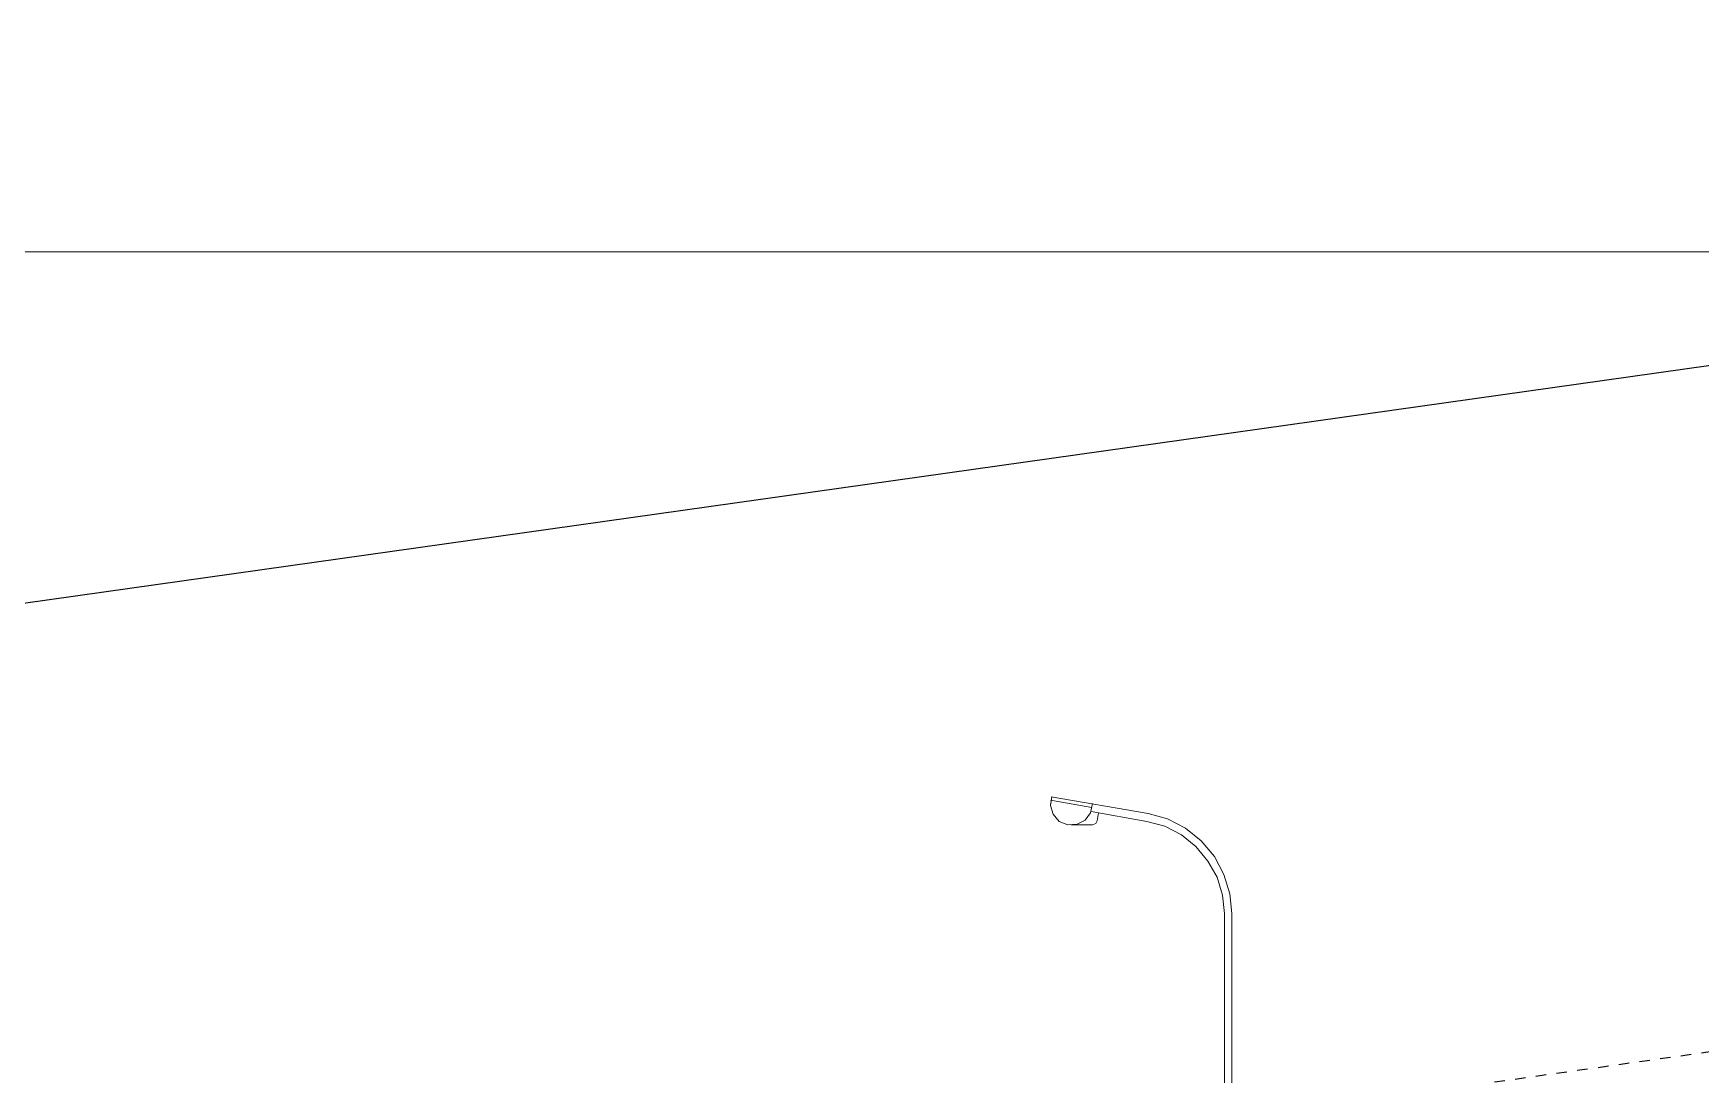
# Model space of a CAD drawing. Header units: millimetres. Extents: x 583747 to 596192, y 2304962 to 2309584.
# Drawn here: x 595612 to 595627.94, y 2307054.67 to 2307064.63 of the extents above; entities that cross this region are included whole.
import ezdxf
from ezdxf.xclip import XClip

# ---------------------------------------------------------------- set-up
doc = ezdxf.new("R2010")
doc.units = ezdxf.units.MM
doc.linetypes.add('DASHDOT', pattern=[1, 0.5, -0.25, 0, -0.25])
doc.layers.add('A-PLOT LINE', color=6, linetype='DASHDOT')
doc.layers.add('AFP-KERB-LINE', color=2, linetype='Continuous')
doc.layers.add('KT-DV', color=7, linetype='Continuous', lineweight=0)
doc.layers.add('xref.Luoi tang 1$0$KT-Kich thuoc', color=159, linetype='Continuous', lineweight=18)
doc.layers.add('PDF_Geometry', color=7, linetype='Continuous', true_color=0xeeefee)

# ---------------------------------------------------------------- blocks, each defined once
blk = doc.blocks.new('DEN')
at = {"layer": 'PDF_Geometry', "color": 7, "lineweight": 18}
for points in [[(595600.104, 2307057.328), (595600.091, 2307057.246), (595600.116, 2307057.163), (595600.174, 2307057.093), (595600.256, 2307057.062), (595600.345, 2307057.068), (595600.421, 2307057.106), (595600.472, 2307057.176), (595600.491, 2307057.265)], [(595600.091, 2307057.296), (595600.485, 2307057.227)], [(595601.824, 2307054.262), (595601.824, 2307056.211), (595601.805, 2307056.401), (595601.748, 2307056.585), (595601.659, 2307056.757), (595601.532, 2307056.909), (595601.38, 2307057.03), (595601.208, 2307057.119), (595601.024, 2307057.17), (595600.097, 2307057.328)], [(595600.085, 2307057.258), (595600.091, 2307057.258)], [(595600.288, 2307057.062), (595600.491, 2307057.062), (595600.523, 2307057.074), (595600.535, 2307057.1), (595600.548, 2307057.176)], [(595601.755, 2307054.262), (595601.755, 2307056.211), (595601.735, 2307056.389), (595601.685, 2307056.56), (595601.596, 2307056.712), (595601.481, 2307056.852), (595601.342, 2307056.966), (595601.183, 2307057.049), (595601.012, 2307057.093), (595600.478, 2307057.189)], [(595601.742, 2307050.833), (595601.742, 2307054.262), (595601.837, 2307054.262), (595601.837, 2307050.833)], [(595601.716, 2307046.935), (595601.716, 2307050.833), (595601.862, 2307050.833), (595601.862, 2307046.935)]]:
    blk.add_lwpolyline(points, dxfattribs=at)
blk = doc.blocks.new('road')
at = {"layer": 'AFP-KERB-LINE'}
blk.add_line((3544981, 1018295), (3688895, 1094919), dxfattribs=at)
blk = doc.blocks.new('PLOT')
at = {"layer": 'A-PLOT LINE', "color": 251}
blk.add_line((3542670, 1009700), (3692874, 1089673), dxfattribs=at)
blk = doc.blocks.new('DV')
ref = blk.add_blockref('PLOT', (-3147123, 179596, 0), dxfattribs=dict(rotation=340.0000000045929))
XClip(ref).set_block_clipping_path([(3437700.5976729654, 868981.9081885163), (3912891.8375199828, 1041937.3750337446), (3715693.8178756535, 1583734.481302836), (3240502.5780286361, 1410779.0144576086)])
at = {"layer": 'AFP-KERB-LINE'}
ref = blk.add_blockref('road', (-3147123, 179596, 0), dxfattribs=dict(at, rotation=340.0000000045929))
XClip(ref).set_block_clipping_path([(3424978.7776903473, 904726.3076186823), (3853099.8617473282, 1060549.6388383387), (3670662.8681027722, 1561791.1594749615), (3242541.7840457913, 1405967.828255306)])

msp = doc.modelspace()

# ---------------------------------------------------------------- linework, layer by layer
at = {"layer": 'xref.Luoi tang 1$0$KT-Kich thuoc'}
msp.add_lwpolyline([(595547.358, 2307062.543), (595658.671, 2307062.543), (595658.671, 2307033.436), (595547.358, 2307033.436)], close=True, dxfattribs=at)

# ---------------------------------------------------------------- block references
msp.add_blockref('DEN', (21.636, 0))
at = {"layer": 'KT-DV', "xscale": 0.001, "yscale": 0.001, "zscale": 0.001}
msp.add_blockref('DV', (595062.1, 2307132.692), dxfattribs=at)

doc.saveas('drawing.dxf')
